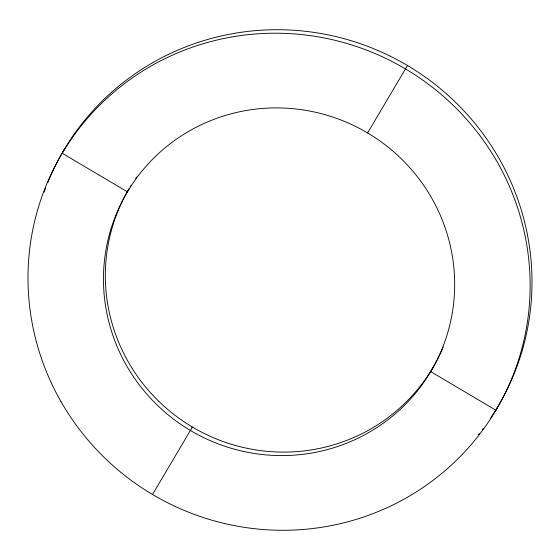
<?xml version="1.0" encoding="UTF-8"?>
<svg xmlns="http://www.w3.org/2000/svg" width="560" height="560" viewBox="0 0 560 560"><rect width="100%" height="100%" fill="white"/><g stroke="black" fill="none" stroke-linecap="round" stroke-linejoin="round"><path stroke-width="0.84" d="M64.092 149.744L62.223 153.237L127.4 191.856L128.891 189.07M407.484 65.52L367.584 132.951M432.6 368.144L430.738 371.63A176.309 173.131 28.1 0 1 126.574 365.666A176.309 173.131 28.1 0 1 279.888 107.94A176.309 173.131 28.1 0 1 430.738 371.63L495.908 410.256L497.77 406.763M152.516 494.48L192.416 427.056L192.017 427.7M47.719 182.714A252.07 247.527 28.1 0 1 397.376 59.829A252.07 247.527 28.1 0 1 490.238 418.642M483.259 428.435A252.07 247.527 28.1 0 1 482.391 429.576M479.311 433.545A252.07 247.527 28.1 0 1 478.415 434.665M44.121 192.136A252.07 247.527 28.1 0 1 45.626 188.062M443.268 346.983A176.309 173.131 28.1 0 1 203.385 433.048A176.309 173.131 28.1 0 1 128.828 189.098M130.13 186.914A176.309 173.131 28.1 0 1 131.019 185.472M135.674 178.395A176.309 173.131 28.1 0 1 136.647 177.009M61.047 401.723A252.07 247.52 28.1 0 0 495.908 410.256A252.07 247.52 28.1 0 0 280.245 33.257A252.07 247.52 28.1 0 0 61.047 401.723"/></g></svg>
